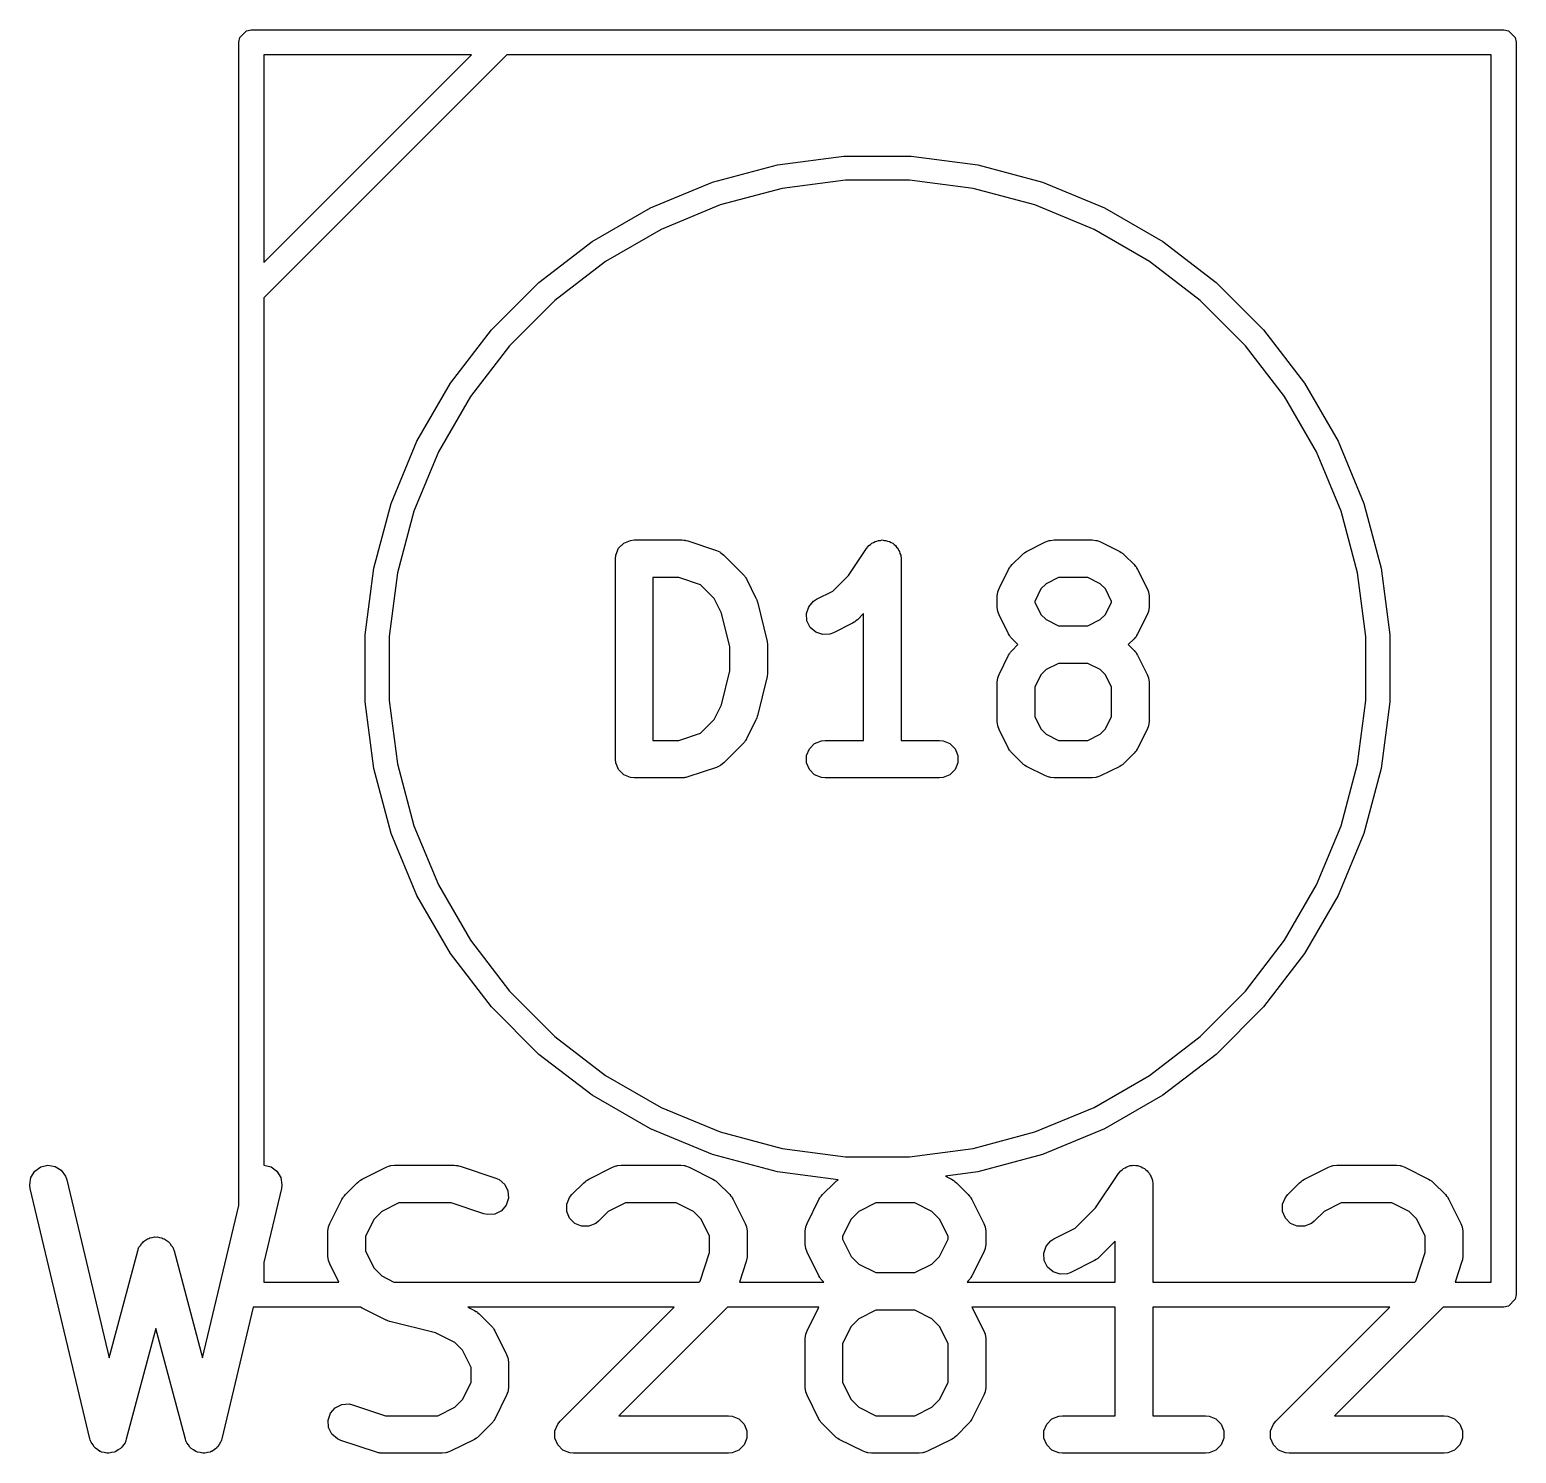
# Model space of a CAD drawing. Header units: millimetres. Extents: x 73 to 176, y -160 to -92.
# Drawn here: x 89.54 to 95.47, y -106.67 to -100.99 of the extents above; entities that cross this region are included whole.
import ezdxf

# ---------------------------------------------------------------- set-up
doc = ezdxf.new("R2010")
doc.units = ezdxf.units.MM
doc.layers.add('F.Fab', color=9, linetype='CONTINUOUS', true_color=0xafafaf)

msp = doc.modelspace()

# ---------------------------------------------------------------- linework, layer by layer
at = {"layer": 'F.Fab', "linetype": 'CONTINUOUS'}
for p, q in [((90.374806, -101.016866), (90.401866, -100.989806)), ((90.401866, -100.989806), (90.421, -100.986)), ((90.421, -100.986), (95.421, -100.986)), ((95.421, -100.986), (95.440134, -100.989806)), ((95.440134, -100.989806), (95.467194, -101.016866)), ((90.371, -101.036), (90.374806, -101.016866)), ((90.371, -105.681014), (90.371, -101.036)), ((95.467194, -101.016866), (95.471, -101.036)), ((95.471, -101.036), (95.471, -106.036)), ((91.441711, -101.086), (90.471, -102.05671)), ((90.471, -101.086), (90.471, -101.915289)), ((90.471, -101.915289), (91.300289, -101.086)), ((91.300289, -101.086), (90.471, -101.086)), ((95.371, -101.086), (91.441711, -101.086)), ((95.371, -105.986), (95.371, -101.086)), ((92.262049, -101.594793), (92.521065, -101.52539)), ((92.521065, -101.52539), (92.786924, -101.490389)), ((92.786924, -101.490389), (93.055076, -101.490389)), ((93.055076, -101.490389), (93.320935, -101.52539)), ((93.320935, -101.52539), (93.579951, -101.594793)), ((92.014308, -101.697411), (92.262049, -101.594793)), ((92.79319, -101.586), (92.539758, -101.619365)), ((93.04881, -101.586), (92.79319, -101.586)), ((93.302242, -101.619365), (93.04881, -101.586)), ((93.579951, -101.594793), (93.827692, -101.697411)), ((92.539758, -101.619365), (92.292848, -101.685524)), ((93.549152, -101.685524), (93.302242, -101.619365)), ((91.782081, -101.831487), (92.014308, -101.697411)), ((92.292848, -101.685524), (92.056687, -101.783346)), ((93.785313, -101.783346), (93.549152, -101.685524)), ((93.827692, -101.697411), (94.059919, -101.831487)), ((91.569341, -101.994728), (91.782081, -101.831487)), ((92.056687, -101.783346), (91.835314, -101.911155)), ((94.006686, -101.911155), (93.785313, -101.783346)), ((94.059919, -101.831487), (94.272659, -101.994728)), ((91.835314, -101.911155), (91.632517, -102.066767)), ((94.209483, -102.066767), (94.006686, -101.911155)), ((91.379728, -102.184341), (91.569341, -101.994728)), ((94.272659, -101.994728), (94.462272, -102.184341)), ((90.471, -102.05671), (90.471, -105.519938)), ((91.632517, -102.066767), (91.451767, -102.247517)), ((94.390233, -102.247517), (94.209483, -102.066767)), ((91.216487, -102.397081), (91.379728, -102.184341)), ((94.462272, -102.184341), (94.625513, -102.397081)), ((91.451767, -102.247517), (91.296155, -102.450314)), ((94.545845, -102.450314), (94.390233, -102.247517)), ((91.082411, -102.629308), (91.216487, -102.397081)), ((94.625513, -102.397081), (94.759589, -102.629308)), ((91.296155, -102.450314), (91.168346, -102.671687)), ((94.673654, -102.671687), (94.545845, -102.450314)), ((90.979793, -102.877049), (91.082411, -102.629308)), ((94.759589, -102.629308), (94.862207, -102.877049)), ((91.168346, -102.671687), (91.070524, -102.907848)), ((94.771476, -102.907848), (94.673654, -102.671687)), ((90.91039, -103.136065), (90.979793, -102.877049)), ((94.862207, -102.877049), (94.93161, -103.136065)), ((91.070524, -102.907848), (91.004365, -103.154758)), ((94.837635, -103.154758), (94.771476, -102.907848)), ((91.876012, -103.083663), (91.887211, -103.056627)), ((91.887211, -103.056627), (91.907903, -103.035935)), ((91.907903, -103.035935), (91.934939, -103.024736)), ((91.934939, -103.024736), (91.949571, -103.023295)), ((91.949571, -103.023295), (92.140047, -103.023295)), ((92.140047, -103.023295), (92.147452, -103.024024)), ((92.147452, -103.024024), (92.149427, -103.023884)), ((92.149427, -103.023884), (92.152024, -103.024474)), ((92.152024, -103.024474), (92.154679, -103.024736)), ((92.154679, -103.024736), (92.15651, -103.025494)), ((92.15651, -103.025494), (92.163764, -103.027144)), ((92.163764, -103.027144), (92.27805, -103.065239)), ((92.27805, -103.065239), (92.291475, -103.071233)), ((92.291475, -103.071233), (92.29351, -103.072998)), ((92.29351, -103.072998), (92.296001, -103.07403)), ((92.296001, -103.07403), (92.307366, -103.083357)), ((92.80557, -103.1648), (92.877643, -103.056692)), ((92.877643, -103.056692), (92.877677, -103.056649)), ((92.877677, -103.056649), (92.877687, -103.056627)), ((92.877687, -103.056627), (92.877738, -103.056575)), ((92.877738, -103.056575), (92.886959, -103.045317)), ((92.886959, -103.045317), (92.893128, -103.041185)), ((92.893128, -103.041185), (92.898379, -103.035935)), ((92.898379, -103.035935), (92.905168, -103.033122)), ((92.905168, -103.033122), (92.911274, -103.029034)), ((92.911274, -103.029034), (92.918554, -103.027577)), ((92.918554, -103.027577), (92.925415, -103.024736)), ((92.925415, -103.024736), (92.932764, -103.024736)), ((92.932764, -103.024736), (92.939969, -103.023295)), ((92.939969, -103.023295), (92.947253, -103.024736)), ((92.947253, -103.024736), (92.954679, -103.024736)), ((92.954679, -103.024736), (92.961467, -103.027547)), ((92.961467, -103.027547), (92.968676, -103.028974)), ((92.968676, -103.028974), (92.974854, -103.033093)), ((92.974854, -103.033093), (92.981715, -103.035935)), ((92.981715, -103.035935), (92.98691, -103.04113)), ((92.98691, -103.04113), (92.993025, -103.045207)), ((92.993025, -103.045207), (92.997156, -103.051376)), ((92.997156, -103.051376), (93.002407, -103.056627)), ((93.002407, -103.056627), (93.005219, -103.063416)), ((93.005219, -103.063416), (93.009308, -103.069522)), ((93.009308, -103.069522), (93.010764, -103.076802)), ((93.010764, -103.076802), (93.013606, -103.083663)), ((93.496538, -103.083357), (93.502287, -103.078638)), ((93.502287, -103.078638), (93.503587, -103.07714)), ((93.503587, -103.07714), (93.505846, -103.075718)), ((93.505846, -103.075718), (93.507903, -103.07403)), ((93.507903, -103.07403), (93.50973, -103.073272)), ((93.50973, -103.073272), (93.51603, -103.069308)), ((93.51603, -103.069308), (93.59222, -103.031213)), ((93.59222, -103.031213), (93.605952, -103.025958)), ((93.605952, -103.025958), (93.608639, -103.025767)), ((93.608639, -103.025767), (93.611129, -103.024736)), ((93.611129, -103.024736), (93.625761, -103.023295)), ((93.625761, -103.023295), (93.778142, -103.023295)), ((93.778142, -103.023295), (93.792774, -103.024736)), ((93.792774, -103.024736), (93.795263, -103.025767)), ((93.795263, -103.025767), (93.797951, -103.025958)), ((93.797951, -103.025958), (93.811683, -103.031213)), ((93.811683, -103.031213), (93.887874, -103.069308)), ((93.887874, -103.069308), (93.894173, -103.073272)), ((93.894173, -103.073272), (93.896001, -103.07403)), ((93.896001, -103.07403), (93.898057, -103.075718)), ((93.898057, -103.075718), (93.900317, -103.07714)), ((93.900317, -103.07714), (93.901616, -103.078638)), ((93.901616, -103.078638), (93.907366, -103.083357)), ((90.875389, -103.401924), (90.91039, -103.136065)), ((91.874571, -103.098295), (91.876012, -103.083663)), ((91.874571, -103.898295), (91.874571, -103.098295)), ((92.307366, -103.083357), (92.383556, -103.159547)), ((93.013606, -103.083663), (93.015031, -103.098141)), ((93.015031, -103.098141), (93.015047, -103.098217)), ((93.015047, -103.098217), (93.015041, -103.098242)), ((93.015041, -103.098242), (93.015047, -103.098295)), ((93.015047, -103.098295), (93.015047, -103.823295)), ((93.406298, -103.217135), (93.444394, -103.140944)), ((93.444394, -103.140944), (93.448357, -103.134647)), ((93.448357, -103.134647), (93.449116, -103.132817)), ((93.449116, -103.132817), (93.450807, -103.130755)), ((93.450807, -103.130755), (93.452227, -103.128501)), ((93.452227, -103.128501), (93.453722, -103.127204)), ((93.453722, -103.127204), (93.458443, -103.121452)), ((93.458443, -103.121452), (93.496538, -103.083357)), ((93.907366, -103.083357), (93.945461, -103.121452)), ((93.945461, -103.121452), (93.950179, -103.127201)), ((93.950179, -103.127201), (93.951678, -103.128501)), ((93.951678, -103.128501), (93.953099, -103.13076)), ((93.953099, -103.13076), (93.954788, -103.132817)), ((93.954788, -103.132817), (93.955545, -103.134644)), ((93.955545, -103.134644), (93.95951, -103.140944)), ((93.95951, -103.140944), (93.997605, -103.217135)), ((94.93161, -103.136065), (94.966611, -103.401924)), ((91.004365, -103.154758), (90.971, -103.40819)), ((92.127877, -103.173295), (92.024571, -103.173295)), ((92.024571, -103.173295), (92.024571, -103.823295)), ((92.213819, -103.201942), (92.127877, -103.173295)), ((92.383556, -103.159547), (92.388276, -103.165297)), ((92.388276, -103.165297), (92.389773, -103.166596)), ((92.389773, -103.166596), (92.391192, -103.16885)), ((92.391192, -103.16885), (92.392884, -103.170912)), ((92.392884, -103.170912), (92.393642, -103.172744)), ((92.393642, -103.172744), (92.397605, -103.179039)), ((92.397605, -103.179039), (92.4357, -103.25523)), ((92.743238, -103.227131), (92.80557, -103.1648)), ((93.593998, -103.198029), (93.573115, -103.218911)), ((93.643466, -103.173295), (93.593998, -103.198029)), ((93.760437, -103.173295), (93.643466, -103.173295)), ((93.809906, -103.198029), (93.760437, -103.173295)), ((93.830788, -103.218911), (93.809906, -103.198029)), ((94.871, -103.40819), (94.837635, -103.154758)), ((92.268883, -103.257006), (92.213819, -103.201942)), ((92.297853, -103.314945), (92.268883, -103.257006)), ((92.4357, -103.25523), (92.436109, -103.256299)), ((92.436109, -103.256299), (92.436432, -103.256735)), ((92.436432, -103.256735), (92.43863, -103.262886)), ((92.665491, -103.267616), (92.677934, -103.259784)), ((92.677934, -103.259784), (92.743238, -103.227131)), ((93.39838, -103.250676), (93.399821, -103.236044)), ((93.39838, -103.288771), (93.39838, -103.250676)), ((93.399821, -103.236044), (93.400851, -103.233555)), ((93.400851, -103.233555), (93.401043, -103.230866)), ((93.401043, -103.230866), (93.406298, -103.217135)), ((93.573115, -103.218911), (93.54838, -103.268381)), ((93.855523, -103.26838), (93.830788, -103.218911)), ((93.997605, -103.217135), (94.00286, -103.230867)), ((94.00286, -103.230867), (94.00305, -103.233554)), ((94.00305, -103.233554), (94.004082, -103.236044)), ((94.004082, -103.236044), (94.005523, -103.250676)), ((94.005523, -103.250676), (94.005523, -103.288771)), ((92.331714, -103.450387), (92.297853, -103.314945)), ((92.43863, -103.262886), (92.440955, -103.268962)), ((92.440955, -103.268962), (92.440993, -103.2695)), ((92.440993, -103.2695), (92.441379, -103.27058)), ((92.441379, -103.27058), (92.479475, -103.422962)), ((92.637064, -103.317485), (92.646318, -103.289724)), ((92.639138, -103.346675), (92.637064, -103.317485)), ((92.646318, -103.289724), (92.665491, -103.267616)), ((92.865047, -103.317455), (92.840699, -103.341804)), ((92.865047, -103.823295), (92.865047, -103.317455)), ((93.399821, -103.303403), (93.39838, -103.288771)), ((93.400851, -103.305891), (93.399821, -103.303403)), ((93.401043, -103.308581), (93.400851, -103.305891)), ((93.406298, -103.322313), (93.401043, -103.308581)), ((93.54838, -103.268381), (93.54838, -103.271065)), ((93.54838, -103.271065), (93.573114, -103.320533)), ((93.830788, -103.320534), (93.855523, -103.271066)), ((93.855523, -103.271066), (93.855523, -103.26838)), ((94.00286, -103.30858), (93.997605, -103.322312)), ((94.00305, -103.305892), (94.00286, -103.30858)), ((94.004082, -103.303403), (94.00305, -103.305892)), ((94.005523, -103.288771), (94.004082, -103.303403)), ((92.652225, -103.37285), (92.639138, -103.346675)), ((92.674333, -103.392023), (92.652225, -103.37285)), ((92.821207, -103.355853), (92.745016, -103.393948)), ((92.827506, -103.351888), (92.821207, -103.355853)), ((92.829334, -103.351131), (92.827506, -103.351888)), ((92.83139, -103.349442), (92.829334, -103.351131)), ((92.83365, -103.348021), (92.83139, -103.349442)), ((92.834949, -103.346522), (92.83365, -103.348021)), ((92.840699, -103.341804), (92.834949, -103.346522)), ((93.444394, -103.398502), (93.406298, -103.322313)), ((93.573114, -103.320533), (93.593998, -103.341418)), ((93.593998, -103.341418), (93.643466, -103.366152)), ((93.643466, -103.366152), (93.760437, -103.366152)), ((93.760437, -103.366152), (93.809905, -103.341418)), ((93.809905, -103.341418), (93.830788, -103.320534)), ((93.997605, -103.322312), (93.95951, -103.398502)), ((90.875389, -103.40819), (90.875389, -103.401924)), ((90.875389, -103.670076), (90.875389, -103.40819)), ((90.971, -103.40819), (90.971, -103.66381)), ((92.479475, -103.422962), (92.47985, -103.425498)), ((92.47985, -103.425498), (92.480273, -103.42652)), ((92.480273, -103.42652), (92.480815, -103.432032)), ((92.480815, -103.432032), (92.481625, -103.437506)), ((92.481625, -103.437506), (92.481462, -103.438598)), ((92.702094, -103.401277), (92.674333, -103.392023)), ((92.731284, -103.399203), (92.702094, -103.401277)), ((92.745016, -103.393948), (92.731284, -103.399203)), ((93.448356, -103.404796), (93.444394, -103.398502)), ((93.449115, -103.406628), (93.448356, -103.404796)), ((93.450808, -103.408691), (93.449115, -103.406628)), ((93.452227, -103.410945), (93.450808, -103.408691)), ((93.453721, -103.412241), (93.452227, -103.410945)), ((93.458442, -103.417993), (93.453721, -103.412241)), ((93.4816, -103.441151), (93.458442, -103.417993)), ((93.945462, -103.417993), (93.922303, -103.441151)), ((93.950179, -103.412244), (93.945462, -103.417993)), ((93.951678, -103.410945), (93.950179, -103.412244)), ((93.953099, -103.408686), (93.951678, -103.410945)), ((93.954789, -103.406628), (93.953099, -103.408686)), ((93.955546, -103.404798), (93.954789, -103.406628)), ((93.95951, -103.398502), (93.955546, -103.404798)), ((94.871, -103.66381), (94.871, -103.40819)), ((94.966611, -103.401924), (94.966611, -103.670076)), ((92.331714, -103.546202), (92.331714, -103.450387)), ((92.481462, -103.438598), (92.481714, -103.441152)), ((92.481714, -103.441152), (92.481714, -103.555438)), ((93.406298, -103.559992), (93.444394, -103.483801)), ((93.444394, -103.483801), (93.448357, -103.477504)), ((93.448357, -103.477504), (93.449116, -103.475674)), ((93.449116, -103.475674), (93.450807, -103.473612)), ((93.450807, -103.473612), (93.452227, -103.471358)), ((93.452227, -103.471358), (93.453722, -103.470061)), ((93.453722, -103.470061), (93.458443, -103.464309)), ((93.458443, -103.464309), (93.4816, -103.441151)), ((93.922303, -103.441151), (93.945461, -103.464309)), ((93.945461, -103.464309), (93.950179, -103.470058)), ((93.950179, -103.470058), (93.951678, -103.471358)), ((93.951678, -103.471358), (93.953099, -103.473617)), ((93.953099, -103.473617), (93.954788, -103.475674)), ((93.954788, -103.475674), (93.955545, -103.477501)), ((93.955545, -103.477501), (93.95951, -103.483801)), ((93.95951, -103.483801), (93.997605, -103.559992)), ((92.297853, -103.681643), (92.331714, -103.546202)), ((92.481714, -103.555438), (92.481462, -103.557991)), ((93.593998, -103.540886), (93.573115, -103.561768)), ((93.643466, -103.516152), (93.593998, -103.540886)), ((93.760437, -103.516152), (93.643466, -103.516152)), ((93.809906, -103.540886), (93.760437, -103.516152)), ((93.830788, -103.561768), (93.809906, -103.540886)), ((92.479475, -103.573628), (92.441379, -103.72601)), ((92.47985, -103.571091), (92.479475, -103.573628)), ((92.480273, -103.57007), (92.47985, -103.571091)), ((92.480815, -103.564557), (92.480273, -103.57007)), ((92.481625, -103.559084), (92.480815, -103.564557)), ((92.481462, -103.557991), (92.481625, -103.559084)), ((93.39838, -103.593533), (93.399821, -103.578901)), ((93.39838, -103.745914), (93.39838, -103.593533)), ((93.399821, -103.578901), (93.400851, -103.576412)), ((93.400851, -103.576412), (93.401043, -103.573723)), ((93.401043, -103.573723), (93.406298, -103.559992)), ((93.573115, -103.561768), (93.54838, -103.611238)), ((93.54838, -103.611238), (93.54838, -103.728208)), ((93.855523, -103.611237), (93.830788, -103.561768)), ((93.855523, -103.728209), (93.855523, -103.611237)), ((93.997605, -103.559992), (94.00286, -103.573724)), ((94.00286, -103.573724), (94.00305, -103.576411)), ((94.00305, -103.576411), (94.004082, -103.578901)), ((94.004082, -103.578901), (94.005523, -103.593533)), ((94.005523, -103.593533), (94.005523, -103.745914)), ((90.91039, -103.935935), (90.875389, -103.670076)), ((90.971, -103.66381), (91.004365, -103.917242)), ((94.837635, -103.917242), (94.871, -103.66381)), ((94.966611, -103.670076), (94.93161, -103.935935)), ((92.268883, -103.739582), (92.297853, -103.681643)), ((92.43863, -103.733703), (92.436432, -103.739855)), ((92.440955, -103.727628), (92.43863, -103.733703)), ((92.440993, -103.727089), (92.440955, -103.727628)), ((92.441379, -103.72601), (92.440993, -103.727089)), ((93.54838, -103.728208), (93.573114, -103.777676)), ((93.830788, -103.777677), (93.855523, -103.728209)), ((92.213818, -103.794648), (92.268883, -103.739582)), ((92.4357, -103.74136), (92.397605, -103.81755)), ((92.436109, -103.74029), (92.4357, -103.74136)), ((92.436432, -103.739855), (92.436109, -103.74029)), ((93.399821, -103.760546), (93.39838, -103.745914)), ((93.400851, -103.763034), (93.399821, -103.760546)), ((93.401043, -103.765724), (93.400851, -103.763034)), ((93.406298, -103.779456), (93.401043, -103.765724)), ((93.444394, -103.855645), (93.406298, -103.779456)), ((93.573114, -103.777676), (93.593998, -103.798561)), ((93.809905, -103.798561), (93.830788, -103.777677)), ((93.997605, -103.779455), (93.95951, -103.855645)), ((94.00286, -103.765723), (93.997605, -103.779455)), ((94.00305, -103.763035), (94.00286, -103.765723)), ((94.004082, -103.760546), (94.00305, -103.763035)), ((94.005523, -103.745914), (94.004082, -103.760546)), ((92.024571, -103.823295), (92.127877, -103.823295)), ((92.127877, -103.823295), (92.213818, -103.794648)), ((92.383557, -103.837041), (92.307366, -103.913233)), ((92.388274, -103.831292), (92.383557, -103.837041)), ((92.389773, -103.829993), (92.388274, -103.831292)), ((92.391194, -103.827734), (92.389773, -103.829993)), ((92.392884, -103.825676), (92.391194, -103.827734)), ((92.393641, -103.823846), (92.392884, -103.825676)), ((92.397605, -103.81755), (92.393641, -103.823846)), ((92.649115, -103.856627), (92.669807, -103.835935)), ((92.669807, -103.835935), (92.696843, -103.824736)), ((92.696843, -103.824736), (92.711475, -103.823295)), ((92.711475, -103.823295), (92.865047, -103.823295)), ((93.015047, -103.823295), (93.168618, -103.823295)), ((93.168618, -103.823295), (93.18325, -103.824736)), ((93.18325, -103.824736), (93.210286, -103.835935)), ((93.210286, -103.835935), (93.230978, -103.856627)), ((93.593998, -103.798561), (93.643466, -103.823295)), ((93.643466, -103.823295), (93.760437, -103.823295)), ((93.760437, -103.823295), (93.809905, -103.798561)), ((91.876012, -103.912927), (91.874571, -103.898295)), ((92.637916, -103.883663), (92.649115, -103.856627)), ((92.637916, -103.912927), (92.637916, -103.883663)), ((93.230978, -103.856627), (93.242177, -103.883663)), ((93.242177, -103.883663), (93.242177, -103.912927)), ((93.448356, -103.861939), (93.444394, -103.855645)), ((93.449115, -103.863771), (93.448356, -103.861939)), ((93.450808, -103.865834), (93.449115, -103.863771)), ((93.452227, -103.868088), (93.450808, -103.865834)), ((93.453721, -103.869384), (93.452227, -103.868088)), ((93.458442, -103.875136), (93.453721, -103.869384)), ((93.496537, -103.913232), (93.458442, -103.875136)), ((93.945462, -103.875136), (93.907367, -103.913232)), ((93.950179, -103.869387), (93.945462, -103.875136)), ((93.951678, -103.868088), (93.950179, -103.869387)), ((93.953099, -103.865829), (93.951678, -103.868088)), ((93.954789, -103.863771), (93.953099, -103.865829)), ((93.955546, -103.861941), (93.954789, -103.863771)), ((93.95951, -103.855645), (93.955546, -103.861941)), ((90.979793, -104.194951), (90.91039, -103.935935)), ((91.004365, -103.917242), (91.070524, -104.164152)), ((91.887211, -103.939963), (91.876012, -103.912927)), ((91.907903, -103.960655), (91.887211, -103.939963)), ((91.934939, -103.971854), (91.907903, -103.960655)), ((91.949571, -103.973295), (91.934939, -103.971854)), ((92.154679, -103.971854), (92.152024, -103.972115)), ((92.15651, -103.971095), (92.154679, -103.971854)), ((92.163764, -103.969446), (92.15651, -103.971095)), ((92.27805, -103.931351), (92.163764, -103.969446)), ((92.291475, -103.925357), (92.27805, -103.931351)), ((92.29351, -103.923591), (92.291475, -103.925357)), ((92.296001, -103.92256), (92.29351, -103.923591)), ((92.307366, -103.913233), (92.296001, -103.92256)), ((92.649115, -103.939963), (92.637916, -103.912927)), ((92.669807, -103.960655), (92.649115, -103.939963)), ((92.696843, -103.971854), (92.669807, -103.960655)), ((92.711475, -103.973295), (92.696843, -103.971854)), ((93.18325, -103.971854), (93.168618, -103.973295)), ((93.210286, -103.960655), (93.18325, -103.971854)), ((93.230978, -103.939963), (93.210286, -103.960655)), ((93.242177, -103.912927), (93.230978, -103.939963)), ((93.502288, -103.917952), (93.496537, -103.913232)), ((93.503587, -103.91945), (93.502288, -103.917952)), ((93.505842, -103.920869), (93.503587, -103.91945)), ((93.507902, -103.92256), (93.505842, -103.920869)), ((93.509732, -103.923318), (93.507902, -103.92256)), ((93.51603, -103.927282), (93.509732, -103.923318)), ((93.59222, -103.965377), (93.51603, -103.927282)), ((93.605952, -103.970632), (93.59222, -103.965377)), ((93.608639, -103.970822), (93.605952, -103.970632)), ((93.611129, -103.971854), (93.608639, -103.970822)), ((93.625761, -103.973295), (93.611129, -103.971854)), ((93.792774, -103.971854), (93.778142, -103.973295)), ((93.795263, -103.970822), (93.792774, -103.971854)), ((93.797951, -103.970632), (93.795263, -103.970822)), ((93.811683, -103.965377), (93.797951, -103.970632)), ((93.887874, -103.927282), (93.811683, -103.965377)), ((93.894173, -103.923317), (93.887874, -103.927282)), ((93.896001, -103.92256), (93.894173, -103.923317)), ((93.898057, -103.920872), (93.896001, -103.92256)), ((93.900317, -103.91945), (93.898057, -103.920872)), ((93.901617, -103.91795), (93.900317, -103.91945)), ((93.907367, -103.913232), (93.901617, -103.91795)), ((94.771476, -104.164152), (94.837635, -103.917242)), ((94.93161, -103.935935), (94.862207, -104.194951)), ((92.140047, -103.973295), (91.949571, -103.973295)), ((92.147452, -103.972565), (92.140047, -103.973295)), ((92.149427, -103.972706), (92.147452, -103.972565)), ((92.152024, -103.972115), (92.149427, -103.972706)), ((93.168618, -103.973295), (92.711475, -103.973295)), ((93.778142, -103.973295), (93.625761, -103.973295)), ((91.082411, -104.442692), (90.979793, -104.194951)), ((91.070524, -104.164152), (91.168346, -104.400313)), ((94.673654, -104.400313), (94.771476, -104.164152)), ((94.862207, -104.194951), (94.759589, -104.442692)), ((91.216487, -104.674919), (91.082411, -104.442692)), ((91.168346, -104.400313), (91.296155, -104.621686)), ((94.545845, -104.621686), (94.673654, -104.400313)), ((94.759589, -104.442692), (94.625513, -104.674919)), ((91.296155, -104.621686), (91.451767, -104.824483)), ((94.390233, -104.824483), (94.545845, -104.621686)), ((91.379728, -104.887659), (91.216487, -104.674919)), ((94.625513, -104.674919), (94.462272, -104.887659)), ((91.451767, -104.824483), (91.632517, -105.005233)), ((94.209483, -105.005233), (94.390233, -104.824483)), ((91.569341, -105.077272), (91.379728, -104.887659)), ((94.462272, -104.887659), (94.272659, -105.077272)), ((91.632517, -105.005233), (91.835314, -105.160845)), ((94.006686, -105.160845), (94.209483, -105.005233)), ((91.782081, -105.240513), (91.569341, -105.077272)), ((94.272659, -105.077272), (94.059919, -105.240513)), ((91.835314, -105.160845), (92.056687, -105.288654)), ((93.785313, -105.288654), (94.006686, -105.160845)), ((92.014308, -105.374589), (91.782081, -105.240513)), ((94.059919, -105.240513), (93.827692, -105.374589)), ((92.056687, -105.288654), (92.292848, -105.386476)), ((93.549152, -105.386476), (93.785313, -105.288654)), ((92.262049, -105.477207), (92.014308, -105.374589)), ((92.292848, -105.386476), (92.539758, -105.452635)), ((93.302242, -105.452635), (93.549152, -105.386476)), ((93.827692, -105.374589), (93.579951, -105.477207)), ((92.539758, -105.452635), (92.79319, -105.486)), ((93.04881, -105.486), (93.302242, -105.452635)), ((92.521065, -105.54661), (92.262049, -105.477207)), ((92.79319, -105.486), (93.04881, -105.486)), ((93.579951, -105.477207), (93.320935, -105.54661)), ((89.536528, -105.597623), (89.541161, -105.568728)), ((89.541161, -105.568728), (89.556497, -105.543806)), ((89.556497, -105.543806), (89.580204, -105.526649)), ((89.580204, -105.526649), (89.608672, -105.519871)), ((89.608672, -105.519871), (89.637567, -105.524504)), ((89.637567, -105.524504), (89.662489, -105.53984)), ((89.662489, -105.53984), (89.679646, -105.563547)), ((89.679646, -105.563547), (89.684436, -105.577447)), ((90.471, -105.519938), (90.471423, -105.519871)), ((90.471423, -105.519871), (90.499891, -105.52665)), ((90.499891, -105.52665), (90.523598, -105.543806)), ((90.523598, -105.543806), (90.538934, -105.568728)), ((90.538934, -105.568728), (90.543567, -105.597623)), ((90.863649, -105.575356), (90.958887, -105.527737)), ((90.958887, -105.527737), (90.972618, -105.522482)), ((90.972618, -105.522482), (90.975307, -105.52229)), ((90.975307, -105.52229), (90.977796, -105.52126)), ((90.977796, -105.52126), (90.992428, -105.519819)), ((90.992428, -105.519819), (91.230523, -105.519819)), ((91.230523, -105.519819), (91.237928, -105.520548)), ((91.237928, -105.520548), (91.239903, -105.520408)), ((91.239903, -105.520408), (91.2425, -105.520998)), ((91.2425, -105.520998), (91.245155, -105.52126)), ((91.245155, -105.52126), (91.246986, -105.522018)), ((91.246986, -105.522018), (91.25424, -105.523668)), ((91.25424, -105.523668), (91.397097, -105.571287)), ((91.397097, -105.571287), (91.410522, -105.577281)), ((91.768411, -105.575356), (91.863649, -105.527737)), ((91.863649, -105.527737), (91.87738, -105.522482)), ((91.87738, -105.522482), (91.880069, -105.52229)), ((91.880069, -105.52229), (91.882558, -105.52126)), ((91.882558, -105.52126), (91.89719, -105.519819)), ((91.89719, -105.519819), (92.135285, -105.519819)), ((92.135285, -105.519819), (92.149917, -105.52126)), ((92.149917, -105.52126), (92.152406, -105.522291)), ((92.152406, -105.522291), (92.155094, -105.522482)), ((92.155094, -105.522482), (92.168826, -105.527737)), ((92.168826, -105.527737), (92.264064, -105.575356)), ((92.763393, -105.578513), (92.521065, -105.54661)), ((93.320935, -105.54661), (93.192714, -105.56349)), ((93.192714, -105.56349), (93.216445, -105.575356)), ((93.791285, -105.689896), (93.882405, -105.553216)), ((93.882405, -105.553216), (93.882439, -105.553173)), ((93.882439, -105.553173), (93.882449, -105.553151)), ((93.882449, -105.553151), (93.8825, -105.553099)), ((93.8825, -105.553099), (93.891721, -105.541841)), ((93.891721, -105.541841), (93.89789, -105.537709)), ((93.89789, -105.537709), (93.903141, -105.532459)), ((93.903141, -105.532459), (93.90993, -105.529646)), ((93.90993, -105.529646), (93.916036, -105.525558)), ((93.916036, -105.525558), (93.923316, -105.524101)), ((93.923316, -105.524101), (93.930177, -105.52126)), ((93.930177, -105.52126), (93.937525, -105.52126)), ((93.937525, -105.52126), (93.94473, -105.519819)), ((93.94473, -105.519819), (93.952014, -105.52126)), ((93.952014, -105.52126), (93.959441, -105.52126)), ((93.959441, -105.52126), (93.966229, -105.524072)), ((93.966229, -105.524072), (93.973438, -105.525498)), ((93.973438, -105.525498), (93.979617, -105.529617)), ((93.979617, -105.529617), (93.986477, -105.532459)), ((93.986477, -105.532459), (93.99167, -105.537652)), ((93.99167, -105.537652), (93.997787, -105.54173)), ((93.997787, -105.54173), (94.00192, -105.547902)), ((94.00192, -105.547902), (94.007169, -105.553151)), ((94.007169, -105.553151), (94.00998, -105.559938)), ((94.00998, -105.559938), (94.01407, -105.566045)), ((94.01407, -105.566045), (94.015526, -105.573326)), ((94.015526, -105.573326), (94.018368, -105.580187)), ((94.625554, -105.575356), (94.720792, -105.527737)), ((94.720792, -105.527737), (94.734523, -105.522482)), ((94.734523, -105.522482), (94.737212, -105.52229)), ((94.737212, -105.52229), (94.739701, -105.52126)), ((94.739701, -105.52126), (94.754333, -105.519819)), ((94.754333, -105.519819), (94.992428, -105.519819)), ((94.992428, -105.519819), (95.00706, -105.52126)), ((95.00706, -105.52126), (95.009549, -105.522291)), ((95.009549, -105.522291), (95.012237, -105.522482)), ((95.012237, -105.522482), (95.025969, -105.527737)), ((95.025969, -105.527737), (95.121207, -105.575356)), ((89.538516, -105.612191), (89.536528, -105.597623)), ((89.776611, -106.612191), (89.538516, -105.612191)), ((89.684436, -105.577447), (89.853687, -106.288303)), ((90.541579, -105.612191), (90.471, -105.908621)), ((90.543567, -105.597623), (90.541579, -105.612191)), ((90.796538, -105.637024), (90.844157, -105.589405)), ((90.844157, -105.589405), (90.849906, -105.584686)), ((90.849906, -105.584686), (90.851206, -105.583188)), ((90.851206, -105.583188), (90.853465, -105.581766)), ((90.853465, -105.581766), (90.855522, -105.580078)), ((90.855522, -105.580078), (90.857349, -105.57932)), ((90.857349, -105.57932), (90.863649, -105.575356)), ((91.410522, -105.577281), (91.432629, -105.596455)), ((91.432629, -105.596455), (91.445716, -105.622628)), ((91.445716, -105.622628), (91.447791, -105.651818)), ((91.7013, -105.637024), (91.748919, -105.589405)), ((91.748919, -105.589405), (91.754668, -105.584686)), ((91.754668, -105.584686), (91.755968, -105.583188)), ((91.755968, -105.583188), (91.758227, -105.581766)), ((91.758227, -105.581766), (91.760284, -105.580078)), ((91.760284, -105.580078), (91.762111, -105.57932)), ((91.762111, -105.57932), (91.768411, -105.575356)), ((92.264064, -105.575356), (92.270363, -105.57932)), ((92.270363, -105.57932), (92.272191, -105.580078)), ((92.272191, -105.580078), (92.274247, -105.581766)), ((92.274247, -105.581766), (92.276507, -105.583188)), ((92.276507, -105.583188), (92.277806, -105.584686)), ((92.277806, -105.584686), (92.283556, -105.589405)), ((92.283556, -105.589405), (92.331175, -105.637024)), ((92.7013, -105.637024), (92.748919, -105.589405)), ((92.748919, -105.589405), (92.754668, -105.584686)), ((92.754668, -105.584686), (92.755968, -105.583188)), ((92.755968, -105.583188), (92.758227, -105.581766)), ((92.758227, -105.581766), (92.760284, -105.580078)), ((92.760284, -105.580078), (92.762111, -105.57932)), ((92.762111, -105.57932), (92.763393, -105.578513)), ((93.216445, -105.575356), (93.222744, -105.57932)), ((93.222744, -105.57932), (93.224572, -105.580078)), ((93.224572, -105.580078), (93.226628, -105.581766)), ((93.226628, -105.581766), (93.228888, -105.583188)), ((93.228888, -105.583188), (93.230187, -105.584686)), ((93.230187, -105.584686), (93.235937, -105.589405)), ((93.235937, -105.589405), (93.283556, -105.637024)), ((94.018368, -105.580187), (94.019793, -105.594663)), ((94.019793, -105.594663), (94.019809, -105.59474)), ((94.019809, -105.59474), (94.019803, -105.594766)), ((94.019803, -105.594766), (94.019809, -105.594819)), ((94.019809, -105.594819), (94.019809, -105.986)), ((94.558443, -105.637024), (94.606062, -105.589405)), ((94.606062, -105.589405), (94.611811, -105.584686)), ((94.611811, -105.584686), (94.613111, -105.583188)), ((94.613111, -105.583188), (94.61537, -105.581766)), ((94.61537, -105.581766), (94.617427, -105.580078)), ((94.617427, -105.580078), (94.619254, -105.57932)), ((94.619254, -105.57932), (94.625554, -105.575356)), ((95.121207, -105.575356), (95.127506, -105.57932)), ((95.127506, -105.57932), (95.129334, -105.580078)), ((95.129334, -105.580078), (95.13139, -105.581766)), ((95.13139, -105.581766), (95.13365, -105.583188)), ((95.13365, -105.583188), (95.134949, -105.584686)), ((95.134949, -105.584686), (95.140699, -105.589405)), ((95.140699, -105.589405), (95.188318, -105.637024)), ((90.226406, -106.288303), (90.371, -105.681014)), ((90.73487, -105.751754), (90.782489, -105.656516)), ((90.782489, -105.656516), (90.786453, -105.650216)), ((90.786453, -105.650216), (90.787211, -105.648389)), ((90.787211, -105.648389), (90.788899, -105.646332)), ((90.788899, -105.646332), (90.790321, -105.644073)), ((90.790321, -105.644073), (90.791819, -105.642773)), ((90.791819, -105.642773), (90.796538, -105.637024)), ((91.010133, -105.669819), (90.941617, -105.704077)), ((91.218353, -105.669819), (91.010133, -105.669819)), ((91.349662, -105.713589), (91.218353, -105.669819)), ((91.438537, -105.67958), (91.419363, -105.701688)), ((91.447791, -105.651818), (91.438537, -105.67958)), ((91.680774, -105.675426), (91.691973, -105.648389)), ((91.680774, -105.704688), (91.680774, -105.675426)), ((91.691973, -105.648389), (91.7013, -105.637024)), ((91.914895, -105.669819), (91.846379, -105.704077)), ((92.11758, -105.669819), (91.914895, -105.669819)), ((92.186096, -105.704077), (92.11758, -105.669819)), ((92.331175, -105.637024), (92.335893, -105.642773)), ((92.335893, -105.642773), (92.337392, -105.644073)), ((92.337392, -105.644073), (92.338813, -105.646332)), ((92.338813, -105.646332), (92.340502, -105.648389)), ((92.340502, -105.648389), (92.341259, -105.650216)), ((92.341259, -105.650216), (92.345224, -105.656516)), ((92.345224, -105.656516), (92.392843, -105.751754)), ((92.639632, -105.751754), (92.687251, -105.656516)), ((92.687251, -105.656516), (92.691215, -105.650216)), ((92.691215, -105.650216), (92.691973, -105.648389)), ((92.691973, -105.648389), (92.693661, -105.646332)), ((92.693661, -105.646332), (92.695083, -105.644073)), ((92.695083, -105.644073), (92.696581, -105.642773)), ((92.696581, -105.642773), (92.7013, -105.637024)), ((92.914895, -105.669819), (92.846379, -105.704077)), ((93.069961, -105.669819), (92.914895, -105.669819)), ((93.138477, -105.704077), (93.069961, -105.669819)), ((93.283556, -105.637024), (93.288274, -105.642773)), ((93.288274, -105.642773), (93.289773, -105.644073)), ((93.289773, -105.644073), (93.291194, -105.646332)), ((93.291194, -105.646332), (93.292883, -105.648389)), ((93.292883, -105.648389), (93.29364, -105.650216)), ((93.29364, -105.650216), (93.297605, -105.656516)), ((93.297605, -105.656516), (93.345224, -105.751754)), ((93.709906, -105.771275), (93.791285, -105.689896)), ((94.537917, -105.675426), (94.549116, -105.648389)), ((94.537917, -105.704688), (94.537917, -105.675426)), ((94.549116, -105.648389), (94.558443, -105.637024)), ((94.772038, -105.669819), (94.703522, -105.704077)), ((94.974723, -105.669819), (94.772038, -105.669819)), ((95.043239, -105.704077), (94.974723, -105.669819)), ((95.188318, -105.637024), (95.193036, -105.642773)), ((95.193036, -105.642773), (95.194535, -105.644073)), ((95.194535, -105.644073), (95.195956, -105.646332)), ((95.195956, -105.646332), (95.197645, -105.648389)), ((95.197645, -105.648389), (95.198402, -105.650216)), ((95.198402, -105.650216), (95.202367, -105.656516)), ((95.202367, -105.656516), (95.249986, -105.751754)), ((90.729615, -105.765486), (90.73487, -105.751754)), ((90.91121, -105.734484), (90.876952, -105.803)), ((90.941617, -105.704077), (90.91121, -105.734484)), ((91.363999, -105.716849), (91.349662, -105.713589)), ((91.393189, -105.714774), (91.363999, -105.716849)), ((91.419363, -105.701688), (91.393189, -105.714774)), ((91.691973, -105.731725), (91.680774, -105.704688)), ((91.712665, -105.752417), (91.691973, -105.731725)), ((91.807366, -105.74309), (91.796001, -105.752417)), ((91.846379, -105.704077), (91.807366, -105.74309)), ((92.216503, -105.734484), (92.186096, -105.704077)), ((92.250761, -105.803), (92.216503, -105.734484)), ((92.392843, -105.751754), (92.398098, -105.765485)), ((92.634377, -105.765486), (92.639632, -105.751754)), ((92.815972, -105.734484), (92.781714, -105.803)), ((92.846379, -105.704077), (92.815972, -105.734484)), ((93.168884, -105.734484), (93.138477, -105.704077)), ((93.203142, -105.803), (93.168884, -105.734484)), ((93.345224, -105.751754), (93.350479, -105.765485)), ((94.549116, -105.731725), (94.537917, -105.704688)), ((94.569808, -105.752417), (94.549116, -105.731725)), ((94.664509, -105.74309), (94.653144, -105.752417)), ((94.703522, -105.704077), (94.664509, -105.74309)), ((95.073646, -105.734484), (95.043239, -105.704077)), ((95.107904, -105.803), (95.073646, -105.734484)), ((95.249986, -105.751754), (95.255241, -105.765485)), ((90.011648, -105.811976), (90.015854, -105.809542)), ((90.015854, -105.809542), (90.025671, -105.808237)), ((90.025671, -105.808237), (90.035232, -105.805688)), ((90.035232, -105.805688), (90.040044, -105.806327)), ((90.040044, -105.806327), (90.044863, -105.805687)), ((90.044863, -105.805687), (90.054433, -105.808239)), ((90.054433, -105.808239), (90.06424, -105.809542)), ((90.06424, -105.809542), (90.068441, -105.811974)), ((90.726952, -105.785295), (90.728393, -105.770663)), ((90.726952, -105.880533), (90.726952, -105.785295)), ((90.728393, -105.770663), (90.729424, -105.768173)), ((90.729424, -105.768173), (90.729615, -105.765486)), ((90.876952, -105.803), (90.876952, -105.862828)), ((91.739702, -105.763616), (91.712665, -105.752417)), ((91.768964, -105.763616), (91.739702, -105.763616)), ((91.796001, -105.752417), (91.768964, -105.763616)), ((92.250761, -105.868363), (92.250761, -105.803)), ((92.398098, -105.765485), (92.398289, -105.768174)), ((92.398289, -105.768174), (92.39932, -105.770663)), ((92.39932, -105.770663), (92.400761, -105.785295)), ((92.400761, -105.785295), (92.400761, -105.880533)), ((92.631714, -105.785295), (92.633155, -105.770663)), ((92.631714, -105.832914), (92.631714, -105.785295)), ((92.633155, -105.770663), (92.634186, -105.768173)), ((92.634186, -105.768173), (92.634377, -105.765486)), ((92.781714, -105.803), (92.781714, -105.815209)), ((93.203142, -105.815209), (93.203142, -105.803)), ((93.350479, -105.765485), (93.35067, -105.768174)), ((93.35067, -105.768174), (93.351701, -105.770663)), ((93.351701, -105.770663), (93.353142, -105.785295)), ((93.353142, -105.785295), (93.353142, -105.832914)), ((93.625554, -105.813451), (93.709906, -105.771275)), ((94.596845, -105.763616), (94.569808, -105.752417)), ((94.626107, -105.763616), (94.596845, -105.763616)), ((94.653144, -105.752417), (94.626107, -105.763616)), ((95.107904, -105.868363), (95.107904, -105.803)), ((95.255241, -105.765485), (95.255432, -105.768174)), ((95.255432, -105.768174), (95.256463, -105.770663)), ((95.256463, -105.770663), (95.257904, -105.785295)), ((95.257904, -105.785295), (95.257904, -105.880533)), ((89.853687, -106.288303), (89.967579, -105.861208)), ((89.967579, -105.861208), (89.968864, -105.857779)), ((89.968864, -105.857779), (89.969056, -105.85634)), ((89.969056, -105.85634), (89.970045, -105.85463)), ((89.970045, -105.85463), (89.972742, -105.847441)), ((89.972742, -105.847441), (89.978759, -105.83958)), ((89.978759, -105.83958), (89.983718, -105.831015)), ((89.983718, -105.831015), (89.987575, -105.828062)), ((89.987575, -105.828062), (89.990529, -105.824204)), ((89.990529, -105.824204), (89.999096, -105.819243)), ((89.999096, -105.819243), (90.006956, -105.813228)), ((90.006956, -105.813228), (90.011648, -105.811976)), ((90.068441, -105.811974), (90.073138, -105.813227)), ((90.073138, -105.813227), (90.081, -105.819245)), ((90.081, -105.819245), (90.089565, -105.824204)), ((90.089565, -105.824204), (90.092517, -105.828061)), ((90.092517, -105.828061), (90.096376, -105.831015)), ((90.096376, -105.831015), (90.101337, -105.839583)), ((90.101337, -105.839583), (90.107352, -105.847442)), ((90.107352, -105.847442), (90.110046, -105.854626)), ((90.110046, -105.854626), (90.111038, -105.856339)), ((90.111038, -105.856339), (90.111229, -105.85778)), ((90.111229, -105.85778), (90.112515, -105.861208)), ((90.112515, -105.861208), (90.226406, -106.288303)), ((90.876952, -105.862828), (90.91121, -105.931344)), ((92.212589, -105.982876), (92.250761, -105.868363)), ((92.633155, -105.847546), (92.631714, -105.832914)), ((92.634186, -105.850035), (92.633155, -105.847546)), ((92.634377, -105.852723), (92.634186, -105.850035)), ((92.639632, -105.866455), (92.634377, -105.852723)), ((92.687251, -105.961693), (92.639632, -105.866455)), ((92.781714, -105.815209), (92.815972, -105.883725)), ((93.168884, -105.883725), (93.203142, -105.815209)), ((93.345224, -105.866455), (93.297605, -105.961693)), ((93.350479, -105.852724), (93.345224, -105.866455)), ((93.35067, -105.850034), (93.350479, -105.852724)), ((93.351701, -105.847546), (93.35067, -105.850034)), ((93.353142, -105.832914), (93.351701, -105.847546)), ((93.584684, -105.871152), (93.593938, -105.843391)), ((93.593938, -105.843391), (93.613111, -105.821283)), ((93.613111, -105.821283), (93.625554, -105.813451)), ((93.869809, -105.823504), (93.807366, -105.885947)), ((93.869809, -105.986), (93.869809, -105.823504)), ((95.069732, -105.982876), (95.107904, -105.868363)), ((90.471, -105.908621), (90.471, -105.986)), ((90.728393, -105.895165), (90.726952, -105.880533)), ((90.729424, -105.897654), (90.728393, -105.895165)), ((90.729615, -105.900342), (90.729424, -105.897654)), ((90.73487, -105.914074), (90.729615, -105.900342)), ((90.770833, -105.986), (90.73487, -105.914074)), ((92.396912, -105.904251), (92.369662, -105.986)), ((92.398561, -105.896995), (92.396912, -105.904251)), ((92.39932, -105.895165), (92.398561, -105.896995)), ((92.399581, -105.892511), (92.39932, -105.895165)), ((92.400172, -105.889914), (92.399581, -105.892511)), ((92.400761, -105.880533), (92.400031, -105.887939)), ((92.400031, -105.887939), (92.400172, -105.889914)), ((92.815972, -105.883725), (92.846379, -105.914132)), ((92.846379, -105.914132), (92.914895, -105.94839)), ((93.069961, -105.94839), (93.138477, -105.914132)), ((93.138477, -105.914132), (93.168884, -105.883725)), ((93.586758, -105.900342), (93.584684, -105.871152)), ((93.599845, -105.926517), (93.586758, -105.900342)), ((93.621953, -105.94569), (93.599845, -105.926517)), ((93.787874, -105.899996), (93.692636, -105.947615)), ((93.794173, -105.896031), (93.787874, -105.899996)), ((93.796001, -105.895274), (93.794173, -105.896031)), ((93.798057, -105.893585), (93.796001, -105.895274)), ((93.800317, -105.892164), (93.798057, -105.893585)), ((93.801616, -105.890665), (93.800317, -105.892164)), ((93.807366, -105.885947), (93.801616, -105.890665)), ((95.254055, -105.904251), (95.226805, -105.986)), ((95.255704, -105.896995), (95.254055, -105.904251)), ((95.256463, -105.895165), (95.255704, -105.896995)), ((95.256724, -105.892511), (95.256463, -105.895165)), ((95.257315, -105.889914), (95.256724, -105.892511)), ((95.257904, -105.880533), (95.257174, -105.887939)), ((95.257174, -105.887939), (95.257315, -105.889914)), ((90.471, -105.986), (90.770833, -105.986)), ((90.91121, -105.931344), (90.941617, -105.961751)), ((90.941617, -105.961751), (90.990116, -105.986)), ((90.990116, -105.986), (92.209465, -105.986)), ((92.209465, -105.986), (92.212589, -105.982876)), ((92.369662, -105.986), (92.706115, -105.986)), ((92.691215, -105.967992), (92.687251, -105.961693)), ((92.691973, -105.96982), (92.691215, -105.967992)), ((92.693661, -105.971876), (92.691973, -105.96982)), ((92.695083, -105.974136), (92.693661, -105.971876)), ((92.696581, -105.975435), (92.695083, -105.974136)), ((92.7013, -105.981185), (92.696581, -105.975435)), ((92.706115, -105.986), (92.7013, -105.981185)), ((92.914895, -105.94839), (93.069961, -105.94839)), ((93.283556, -105.981185), (93.278741, -105.986)), ((93.278741, -105.986), (93.869809, -105.986)), ((93.288274, -105.975435), (93.283556, -105.981185)), ((93.289773, -105.974136), (93.288274, -105.975435)), ((93.291194, -105.971876), (93.289773, -105.974136)), ((93.292883, -105.96982), (93.291194, -105.971876)), ((93.29364, -105.967992), (93.292883, -105.96982)), ((93.297605, -105.961693), (93.29364, -105.967992)), ((93.649714, -105.954944), (93.621953, -105.94569)), ((93.678904, -105.95287), (93.649714, -105.954944)), ((93.692636, -105.947615), (93.678904, -105.95287)), ((94.019809, -105.986), (95.066608, -105.986)), ((95.066608, -105.986), (95.069732, -105.982876)), ((95.226805, -105.986), (95.371, -105.986)), ((95.471, -106.036), (95.467194, -106.055134)), ((90.428767, -106.086), (90.303483, -106.612191)), ((90.856125, -106.086), (90.428767, -106.086)), ((90.857349, -106.086507), (90.856125, -106.086)), ((90.863649, -106.090472), (90.857349, -106.086507)), ((90.958887, -106.138091), (90.863649, -106.090472)), ((92.109465, -106.086), (91.285353, -106.086)), ((91.285353, -106.086), (91.311683, -106.099165)), ((91.311683, -106.099165), (91.317982, -106.103129)), ((91.317982, -106.103129), (91.31981, -106.103887)), ((91.31981, -106.103887), (91.321866, -106.105575)), ((91.321866, -106.105575), (91.324126, -106.106997)), ((91.324126, -106.106997), (91.325425, -106.108495)), ((91.653681, -106.541786), (92.109465, -106.086)), ((92.321598, -106.086), (91.88778, -106.519819)), ((92.686794, -106.086), (92.321598, -106.086)), ((92.639632, -106.180325), (92.686794, -106.086)), ((92.914895, -106.09839), (92.846379, -106.132648)), ((93.069961, -106.09839), (92.914895, -106.09839)), ((93.138477, -106.132648), (93.069961, -106.09839)), ((93.869809, -106.086), (93.298062, -106.086)), ((93.298062, -106.086), (93.345224, -106.180325)), ((93.869809, -106.519819), (93.869809, -106.086)), ((94.966608, -106.086), (94.019809, -106.086)), ((94.019809, -106.086), (94.019809, -106.519819)), ((94.510824, -106.541786), (94.966608, -106.086)), ((95.178741, -106.086), (94.744923, -106.519819)), ((95.421, -106.086), (95.178741, -106.086)), ((95.440134, -106.082194), (95.421, -106.086)), ((95.467194, -106.055134), (95.440134, -106.082194)), ((90.959956, -106.1385), (90.958887, -106.138091)), ((90.960392, -106.138823), (90.959956, -106.1385)), ((90.966528, -106.141015), (90.960392, -106.138823)), ((90.972618, -106.143346), (90.966528, -106.141015)), ((90.973158, -106.143384), (90.972618, -106.143346)), ((90.974238, -106.14377), (90.973158, -106.143384)), ((91.156728, -106.189392), (90.974238, -106.14377)), ((91.325425, -106.108495), (91.331175, -106.113214)), ((91.331175, -106.113214), (91.378794, -106.160833)), ((91.378794, -106.160833), (91.383512, -106.166582)), ((91.383512, -106.166582), (91.385011, -106.167882)), ((92.815972, -106.163055), (92.781714, -106.231571)), ((92.846379, -106.132648), (92.815972, -106.163055)), ((93.168884, -106.163055), (93.138477, -106.132648)), ((93.203142, -106.231571), (93.168884, -106.163055)), ((90.040046, -106.171613), (89.922039, -106.614144)), ((90.158055, -106.614144), (90.040046, -106.171613)), ((91.233715, -106.227886), (91.156728, -106.189392)), ((91.385011, -106.167882), (91.386432, -106.170141)), ((91.386432, -106.170141), (91.388121, -106.172198)), ((91.388121, -106.172198), (91.388878, -106.174025)), ((91.388878, -106.174025), (91.392843, -106.180325)), ((91.392843, -106.180325), (91.440462, -106.275563)), ((92.631714, -106.213866), (92.633155, -106.199234)), ((92.631714, -106.404342), (92.631714, -106.213866)), ((92.633155, -106.199234), (92.634186, -106.196744)), ((92.634186, -106.196744), (92.634377, -106.194057)), ((92.634377, -106.194057), (92.639632, -106.180325)), ((93.345224, -106.180325), (93.350479, -106.194056)), ((93.350479, -106.194056), (93.35067, -106.196745)), ((93.35067, -106.196745), (93.351701, -106.199234)), ((93.351701, -106.199234), (93.353142, -106.213866)), ((93.353142, -106.213866), (93.353142, -106.404342)), ((91.264122, -106.258293), (91.233715, -106.227886)), ((91.29838, -106.326809), (91.264122, -106.258293)), ((91.440462, -106.275563), (91.445717, -106.289294)), ((92.781714, -106.231571), (92.781714, -106.386637)), ((93.203142, -106.386637), (93.203142, -106.231571)), ((91.29838, -106.386637), (91.29838, -106.326809)), ((91.445717, -106.289294), (91.445908, -106.291983)), ((91.445908, -106.291983), (91.446939, -106.294472)), ((91.446939, -106.294472), (91.44838, -106.309104)), ((91.44838, -106.309104), (91.44838, -106.404342)), ((91.264121, -106.455153), (91.29838, -106.386637)), ((91.44838, -106.404342), (91.446939, -106.418974)), ((92.633155, -106.418974), (92.631714, -106.404342)), ((92.781714, -106.386637), (92.815972, -106.455153)), ((93.168883, -106.455153), (93.203142, -106.386637)), ((93.353142, -106.404342), (93.351701, -106.418974)), ((91.233714, -106.485561), (91.264121, -106.455153)), ((91.440462, -106.437883), (91.392843, -106.533121)), ((91.445717, -106.424152), (91.440462, -106.437883)), ((91.445908, -106.421462), (91.445717, -106.424152)), ((91.446939, -106.418974), (91.445908, -106.421462)), ((92.634186, -106.421463), (92.633155, -106.418974)), ((92.634377, -106.424151), (92.634186, -106.421463)), ((92.639632, -106.437883), (92.634377, -106.424151)), ((92.687251, -106.533121), (92.639632, -106.437883)), ((92.815972, -106.455153), (92.846379, -106.485561)), ((93.138476, -106.485561), (93.168883, -106.455153)), ((93.345224, -106.437883), (93.297605, -106.533121)), ((93.350479, -106.424152), (93.345224, -106.437883)), ((93.35067, -106.421462), (93.350479, -106.424152)), ((93.351701, -106.418974), (93.35067, -106.421462)), ((90.727541, -106.53782), (90.736795, -106.510057)), ((90.736795, -106.510057), (90.755969, -106.48795)), ((90.755969, -106.48795), (90.782142, -106.474864)), ((90.782142, -106.474864), (90.811332, -106.472789)), ((90.811332, -106.472789), (90.825669, -106.476049)), ((90.825669, -106.476049), (90.956979, -106.519819)), ((90.956979, -106.519819), (91.165199, -106.519819)), ((91.165199, -106.519819), (91.233714, -106.485561)), ((91.88778, -106.519819), (92.325761, -106.519819)), ((92.325761, -106.519819), (92.340393, -106.52126)), ((92.340393, -106.52126), (92.367429, -106.532459)), ((92.846379, -106.485561), (92.914895, -106.519819)), ((92.914895, -106.519819), (93.069961, -106.519819)), ((93.069961, -106.519819), (93.138476, -106.485561)), ((93.617427, -106.532459), (93.644463, -106.52126)), ((93.644463, -106.52126), (93.659095, -106.519819)), ((93.659095, -106.519819), (93.869809, -106.519819)), ((94.019809, -106.519819), (94.230523, -106.519819)), ((94.230523, -106.519819), (94.245155, -106.52126)), ((94.245155, -106.52126), (94.272191, -106.532459)), ((94.744923, -106.519819), (95.182904, -106.519819)), ((95.182904, -106.519819), (95.197536, -106.52126)), ((95.197536, -106.52126), (95.224572, -106.532459)), ((90.729616, -106.56701), (90.727541, -106.53782)), ((90.742702, -106.593183), (90.729616, -106.56701)), ((91.378794, -106.552613), (91.331176, -106.600232)), ((91.383512, -106.546863), (91.378794, -106.552613)), ((91.385011, -106.545564), (91.383512, -106.546863)), ((91.386432, -106.543305), (91.385011, -106.545564)), ((91.388122, -106.541247), (91.386432, -106.543305)), ((91.388879, -106.539417), (91.388122, -106.541247)), ((91.392843, -106.533121), (91.388879, -106.539417)), ((91.633155, -106.580187), (91.644354, -106.553151)), ((91.633155, -106.609451), (91.633155, -106.580187)), ((91.644354, -106.553151), (91.653681, -106.541786)), ((92.367429, -106.532459), (92.388121, -106.553151)), ((92.388121, -106.553151), (92.39932, -106.580187)), ((92.39932, -106.580187), (92.39932, -106.609451)), ((92.691214, -106.539417), (92.687251, -106.533121)), ((92.691972, -106.541247), (92.691214, -106.539417)), ((92.693661, -106.543305), (92.691972, -106.541247)), ((92.695083, -106.545564), (92.693661, -106.543305)), ((92.696581, -106.546863), (92.695083, -106.545564)), ((92.701299, -106.552612), (92.696581, -106.546863)), ((92.748918, -106.600232), (92.701299, -106.552612)), ((93.283556, -106.552613), (93.235938, -106.600232)), ((93.288274, -106.546863), (93.283556, -106.552613)), ((93.289773, -106.545564), (93.288274, -106.546863)), ((93.291194, -106.543305), (93.289773, -106.545564)), ((93.292884, -106.541247), (93.291194, -106.543305)), ((93.293641, -106.539417), (93.292884, -106.541247)), ((93.297605, -106.533121), (93.293641, -106.539417)), ((93.585536, -106.580187), (93.596735, -106.553151)), ((93.585536, -106.609451), (93.585536, -106.580187)), ((93.596735, -106.553151), (93.617427, -106.532459)), ((94.272191, -106.532459), (94.292883, -106.553151)), ((94.292883, -106.553151), (94.304082, -106.580187)), ((94.304082, -106.580187), (94.304082, -106.609451)), ((94.490298, -106.580187), (94.501497, -106.553151)), ((94.490298, -106.609451), (94.490298, -106.580187)), ((94.501497, -106.553151), (94.510824, -106.541786)), ((95.224572, -106.532459), (95.245264, -106.553151)), ((95.245264, -106.553151), (95.256463, -106.580187)), ((95.256463, -106.580187), (95.256463, -106.609451)), ((89.77834, -106.61721), (89.776611, -106.612191)), ((89.77858, -106.619012), (89.77834, -106.61721)), ((89.779522, -106.62064), (89.77858, -106.619012)), ((89.781401, -106.626091), (89.779522, -106.62064)), ((89.787787, -106.634915), (89.781401, -106.626091)), ((89.793242, -106.644337), (89.787787, -106.634915)), ((89.910257, -106.636556), (89.90455, -106.645832)), ((89.916876, -106.62791), (89.910257, -106.636556)), ((89.918901, -106.62251), (89.916876, -106.62791)), ((89.919886, -106.62091), (89.918901, -106.62251)), ((89.920173, -106.619118), (89.919886, -106.62091)), ((89.922039, -106.614144), (89.920173, -106.619118)), ((90.15992, -106.619119), (90.158055, -106.614144)), ((90.160208, -106.62091), (90.15992, -106.619119)), ((90.161192, -106.622509), (90.160208, -106.62091)), ((90.163218, -106.627911), (90.161192, -106.622509)), ((90.169838, -106.636559), (90.163218, -106.627911)), ((90.175544, -106.645832), (90.169838, -106.636559)), ((90.292307, -106.634914), (90.286852, -106.644337)), ((90.298693, -106.626091), (90.292307, -106.634914)), ((90.30057, -106.620642), (90.298693, -106.626091)), ((90.301514, -106.619013), (90.30057, -106.620642)), ((90.301753, -106.617209), (90.301514, -106.619013)), ((90.303483, -106.612191), (90.301753, -106.617209)), ((90.764809, -106.612357), (90.742702, -106.593183)), ((90.778235, -106.618351), (90.764809, -106.612357)), ((90.921091, -106.66597), (90.778235, -106.618351)), ((91.311683, -106.614282), (91.216445, -106.661901)), ((91.317982, -106.610317), (91.311683, -106.614282)), ((91.31981, -106.60956), (91.317982, -106.610317)), ((91.321866, -106.607872), (91.31981, -106.60956)), ((91.324126, -106.60645), (91.321866, -106.607872)), ((91.325426, -106.60495), (91.324126, -106.60645)), ((91.331176, -106.600232), (91.325426, -106.60495)), ((91.644354, -106.636487), (91.633155, -106.609451)), ((91.665046, -106.657179), (91.644354, -106.636487)), ((92.388121, -106.636487), (92.367429, -106.657179)), ((92.39932, -106.609451), (92.388121, -106.636487)), ((92.754667, -106.60495), (92.748918, -106.600232)), ((92.755968, -106.60645), (92.754667, -106.60495)), ((92.758227, -106.607872), (92.755968, -106.60645)), ((92.760284, -106.60956), (92.758227, -106.607872)), ((92.762111, -106.610317), (92.760284, -106.60956)), ((92.768411, -106.614282), (92.762111, -106.610317)), ((92.863649, -106.661901), (92.768411, -106.614282)), ((93.216445, -106.614282), (93.121207, -106.661901)), ((93.222744, -106.610317), (93.216445, -106.614282)), ((93.224572, -106.60956), (93.222744, -106.610317)), ((93.226628, -106.607872), (93.224572, -106.60956)), ((93.228888, -106.60645), (93.226628, -106.607872)), ((93.230188, -106.60495), (93.228888, -106.60645)), ((93.235938, -106.600232), (93.230188, -106.60495)), ((93.596735, -106.636487), (93.585536, -106.609451)), ((93.617427, -106.657179), (93.596735, -106.636487)), ((94.292883, -106.636487), (94.272191, -106.657179)), ((94.304082, -106.609451), (94.292883, -106.636487)), ((94.501497, -106.636487), (94.490298, -106.609451)), ((94.522189, -106.657179), (94.501497, -106.636487)), ((95.245264, -106.636487), (95.224572, -106.657179)), ((95.256463, -106.609451), (95.245264, -106.636487)), ((89.796299, -106.646677), (89.793242, -106.644337)), ((89.798558, -106.649798), (89.796299, -106.646677)), ((89.807833, -106.655505), (89.798558, -106.649798)), ((89.81648, -106.662124), (89.807833, -106.655505)), ((89.8202, -106.663116), (89.81648, -106.662124)), ((89.82348, -106.665134), (89.8202, -106.663116)), ((89.834234, -106.666858), (89.82348, -106.665134)), ((89.844756, -106.669664), (89.834234, -106.666858)), ((89.848571, -106.669157), (89.844756, -106.669664)), ((89.852375, -106.669767), (89.848571, -106.669157)), ((89.862973, -106.667243), (89.852375, -106.669767)), ((89.873764, -106.66581), (89.862973, -106.667243)), ((89.877095, -106.663881), (89.873764, -106.66581)), ((89.880843, -106.662989), (89.877095, -106.663881)), ((89.889667, -106.656602), (89.880843, -106.662989)), ((89.899089, -106.651148), (89.889667, -106.656602)), ((89.901429, -106.64809), (89.899089, -106.651148)), ((89.90455, -106.645832), (89.901429, -106.64809)), ((90.178664, -106.64809), (90.175544, -106.645832)), ((90.181005, -106.651148), (90.178664, -106.64809)), ((90.190426, -106.656602), (90.181005, -106.651148)), ((90.199251, -106.662989), (90.190426, -106.656602)), ((90.202998, -106.663881), (90.199251, -106.662989)), ((90.20633, -106.66581), (90.202998, -106.663881)), ((90.217123, -106.667244), (90.20633, -106.66581)), ((90.227719, -106.669767), (90.217123, -106.667244)), ((90.23152, -106.669157), (90.227719, -106.669767)), ((90.235339, -106.669665), (90.23152, -106.669157)), ((90.24587, -106.666856), (90.235339, -106.669665)), ((90.256614, -106.665134), (90.24587, -106.666856)), ((90.25989, -106.663118), (90.256614, -106.665134)), ((90.263614, -106.662125), (90.25989, -106.663118)), ((90.272264, -106.655503), (90.263614, -106.662125)), ((90.281536, -106.649798), (90.272264, -106.655503)), ((90.283794, -106.646677), (90.281536, -106.649798)), ((90.286852, -106.644337), (90.283794, -106.646677)), ((90.928346, -106.667619), (90.921091, -106.66597)), ((90.930177, -106.668378), (90.928346, -106.667619)), ((90.93283, -106.668639), (90.930177, -106.668378)), ((90.935428, -106.66923), (90.93283, -106.668639)), ((90.937402, -106.669089), (90.935428, -106.66923)), ((90.944809, -106.669819), (90.937402, -106.669089)), ((91.182904, -106.669819), (90.944809, -106.669819)), ((91.197536, -106.668378), (91.182904, -106.669819)), ((91.200025, -106.667346), (91.197536, -106.668378)), ((91.202713, -106.667156), (91.200025, -106.667346)), ((91.216445, -106.661901), (91.202713, -106.667156)), ((91.692082, -106.668378), (91.665046, -106.657179)), ((91.706714, -106.669819), (91.692082, -106.668378)), ((92.325761, -106.669819), (91.706714, -106.669819)), ((92.340393, -106.668378), (92.325761, -106.669819)), ((92.367429, -106.657179), (92.340393, -106.668378)), ((92.87738, -106.667156), (92.863649, -106.661901)), ((92.880069, -106.667347), (92.87738, -106.667156)), ((92.882558, -106.668378), (92.880069, -106.667347)), ((92.89719, -106.669819), (92.882558, -106.668378)), ((93.087666, -106.669819), (92.89719, -106.669819)), ((93.102298, -106.668378), (93.087666, -106.669819)), ((93.104787, -106.667346), (93.102298, -106.668378)), ((93.107475, -106.667156), (93.104787, -106.667346)), ((93.121207, -106.661901), (93.107475, -106.667156)), ((93.644463, -106.668378), (93.617427, -106.657179)), ((93.659095, -106.669819), (93.644463, -106.668378)), ((94.230523, -106.669819), (93.659095, -106.669819)), ((94.245155, -106.668378), (94.230523, -106.669819)), ((94.272191, -106.657179), (94.245155, -106.668378)), ((94.549225, -106.668378), (94.522189, -106.657179)), ((94.563857, -106.669819), (94.549225, -106.668378)), ((95.182904, -106.669819), (94.563857, -106.669819)), ((95.197536, -106.668378), (95.182904, -106.669819)), ((95.224572, -106.657179), (95.197536, -106.668378))]:
    msp.add_line(p, q, dxfattribs=at)

doc.saveas('drawing.dxf')
